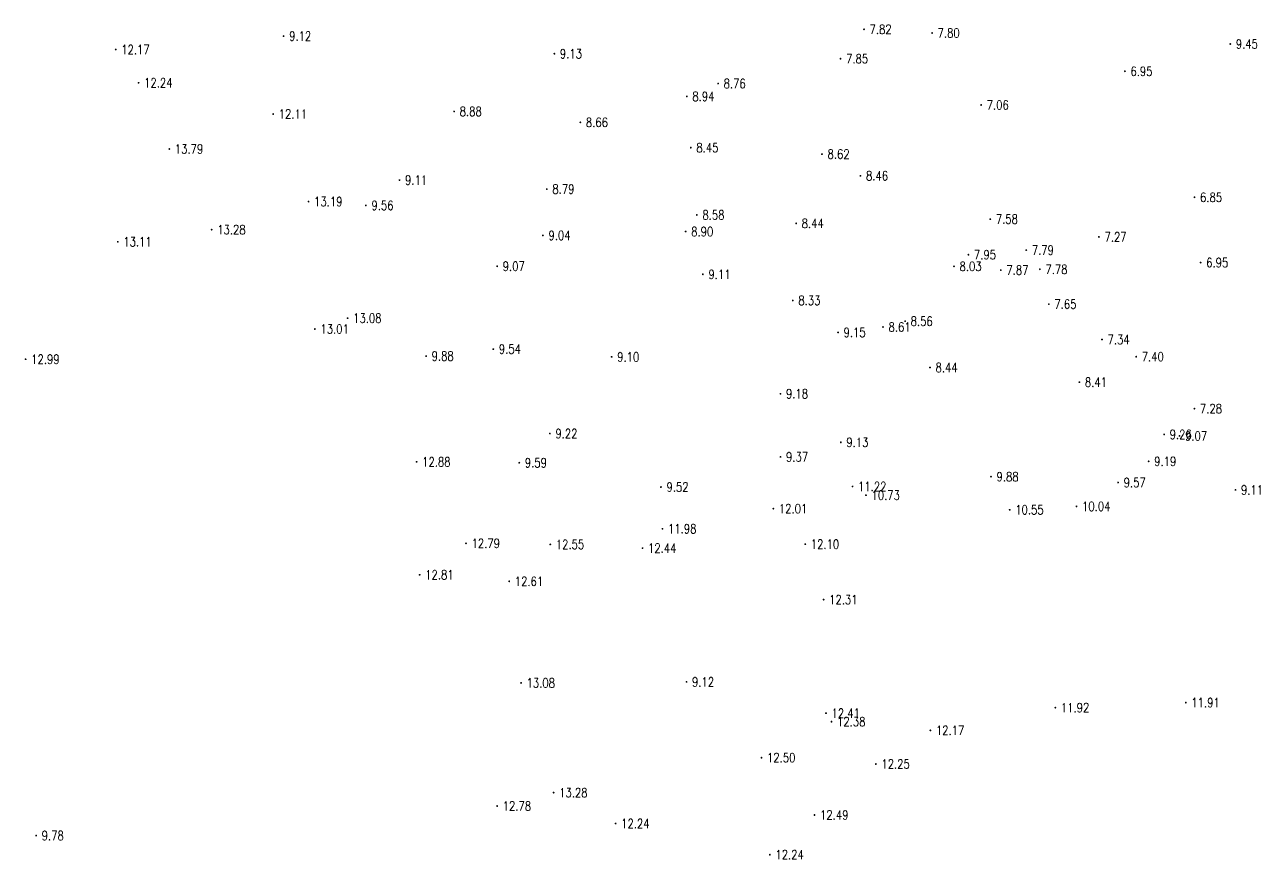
# Model space of a CAD drawing. Extents: x 476861 to 479475, y 2367369 to 2370541.
# Drawn here: x 477701 to 477835.2, y 2369420 to 2369510.6 of the extents above; entities that cross this region are included whole.
import ezdxf
from ezdxf.enums import TextEntityAlignment as Align

# ---------------------------------------------------------------- set-up
doc = ezdxf.new("R2010")
doc.units = 0
doc.header["$LTSCALE"] = 0.5
doc.layers.get('0').update_dxf_attribs({"linetype": 'CONTINUOUS'})
doc.layers.add('GCD', color=1, linetype='CONTINUOUS')
doc.styles.add('HZ', font='rs.shx', dxfattribs={"width": 0.8, "bigfont": 'hztxt.shx'})

# ---------------------------------------------------------------- blocks, each defined once
blk = doc.blocks.new('GC200')
at = {"linetype": 'Continuous', "const_width": 0.2, "flags": 128}
blk.add_lwpolyline([(-0.1, 0, 1), (0.1, 0, 1)], format="xyb", close=True, dxfattribs=at)

msp = doc.modelspace()

# ---------------------------------------------------------------- block references
at = {"layer": 'GCD', "linetype": 'Continuous'}
ref = msp.add_blockref('GC200', (477729.148, 2369509.363, 9.12), dxfattribs=dict(at, xscale=0.5, yscale=0.5, zscale=0.5))
ref.add_attrib('height', '9.12', dxfattribs={"linetype": 'Continuous', "height": 1, "style": 'HZ', "width": 0.8}).set_placement((477729.748, 2369509.363, 9.12), align=Align.MIDDLE_LEFT)
ref = msp.add_blockref('GC200', (477792.153, 2369510.095, 7.817), dxfattribs=dict(at, xscale=0.5, yscale=0.5, zscale=0.5))
ref.add_attrib('height', '7.82', dxfattribs={"linetype": 'Continuous', "height": 1, "style": 'HZ', "width": 0.8}).set_placement((477792.753, 2369510.095, 7.817), align=Align.MIDDLE_LEFT)
ref = msp.add_blockref('GC200', (477799.536, 2369509.698, 7.8), dxfattribs=dict(at, xscale=0.5, yscale=0.5, zscale=0.5))
ref.add_attrib('height', '7.80', dxfattribs={"linetype": 'Continuous', "height": 1, "style": 'HZ', "width": 0.8}).set_placement((477800.136, 2369509.698, 7.8), align=Align.MIDDLE_LEFT)
ref = msp.add_blockref('GC200', (477710.925, 2369507.901, 12.165), dxfattribs=dict(at, xscale=0.5, yscale=0.5, zscale=0.5))
ref.add_attrib('height', '12.17', dxfattribs={"linetype": 'Continuous', "height": 1, "style": 'HZ', "width": 0.8}).set_placement((477711.525, 2369507.901, 12.165), align=Align.MIDDLE_LEFT)
ref = msp.add_blockref('GC200', (477831.903, 2369508.503, 9.453), dxfattribs=dict(at, xscale=0.5, yscale=0.5, zscale=0.5))
ref.add_attrib('height', '9.45', dxfattribs={"linetype": 'Continuous', "height": 1, "style": 'HZ', "width": 0.8}).set_placement((477832.503, 2369508.503, 9.453), align=Align.MIDDLE_LEFT)
ref = msp.add_blockref('GC200', (477758.537, 2369507.447, 9.131), dxfattribs=dict(at, xscale=0.5, yscale=0.5, zscale=0.5))
ref.add_attrib('height', '9.13', dxfattribs={"linetype": 'Continuous', "height": 1, "style": 'HZ', "width": 0.8}).set_placement((477759.137, 2369507.447, 9.131), align=Align.MIDDLE_LEFT)
ref = msp.add_blockref('GC200', (477789.603, 2369506.91, 7.853), dxfattribs=dict(at, xscale=0.5, yscale=0.5, zscale=0.5))
ref.add_attrib('height', '7.85', dxfattribs={"linetype": 'Continuous', "height": 1, "style": 'HZ', "width": 0.8}).set_placement((477790.203, 2369506.91, 7.853), align=Align.MIDDLE_LEFT)
ref = msp.add_blockref('GC200', (477820.468, 2369505.543, 6.948), dxfattribs=dict(at, xscale=0.5, yscale=0.5, zscale=0.5))
ref.add_attrib('height', '6.95', dxfattribs={"linetype": 'Continuous', "height": 1, "style": 'HZ', "width": 0.8}).set_placement((477821.068, 2369505.543, 6.948), align=Align.MIDDLE_LEFT)
ref = msp.add_blockref('GC200', (477713.408, 2369504.297, 12.244), dxfattribs=dict(at, xscale=0.5, yscale=0.5, zscale=0.5))
ref.add_attrib('height', '12.24', dxfattribs={"linetype": 'Continuous', "height": 1, "style": 'HZ', "width": 0.8}).set_placement((477714.008, 2369504.297, 12.244), align=Align.MIDDLE_LEFT)
ref = msp.add_blockref('GC200', (477776.31, 2369504.209, 8.764), dxfattribs=dict(at, xscale=0.5, yscale=0.5, zscale=0.5))
ref.add_attrib('height', '8.76', dxfattribs={"linetype": 'Continuous', "height": 1, "style": 'HZ', "width": 0.8}).set_placement((477776.91, 2369504.209, 8.764), align=Align.MIDDLE_LEFT)
ref = msp.add_blockref('GC200', (477772.913, 2369502.814, 8.937), dxfattribs=dict(at, xscale=0.5, yscale=0.5, zscale=0.5))
ref.add_attrib('height', '8.94', dxfattribs={"linetype": 'Continuous', "height": 1, "style": 'HZ', "width": 0.8}).set_placement((477773.513, 2369502.814, 8.937), align=Align.MIDDLE_LEFT)
ref = msp.add_blockref('GC200', (477747.656, 2369501.182, 8.88), dxfattribs=dict(at, xscale=0.5, yscale=0.5, zscale=0.5))
ref.add_attrib('height', '8.88', dxfattribs={"linetype": 'Continuous', "height": 1, "style": 'HZ', "width": 0.8}).set_placement((477748.256, 2369501.182, 8.88), align=Align.MIDDLE_LEFT)
ref = msp.add_blockref('GC200', (477804.858, 2369501.887, 7.058), dxfattribs=dict(at, xscale=0.5, yscale=0.5, zscale=0.5))
ref.add_attrib('height', '7.06', dxfattribs={"linetype": 'Continuous', "height": 1, "style": 'HZ', "width": 0.8}).set_placement((477805.458, 2369501.887, 7.058), align=Align.MIDDLE_LEFT)
ref = msp.add_blockref('GC200', (477728.016, 2369500.903, 12.11), dxfattribs=dict(at, xscale=0.5, yscale=0.5, zscale=0.5))
ref.add_attrib('height', '12.11', dxfattribs={"linetype": 'Continuous', "height": 1, "style": 'HZ', "width": 0.8}).set_placement((477728.616, 2369500.903, 12.11), align=Align.MIDDLE_LEFT)
ref = msp.add_blockref('GC200', (477761.358, 2369499.999, 8.663), dxfattribs=dict(at, xscale=0.5, yscale=0.5, zscale=0.5))
ref.add_attrib('height', '8.66', dxfattribs={"linetype": 'Continuous', "height": 1, "style": 'HZ', "width": 0.8}).set_placement((477761.958, 2369499.999, 8.663), align=Align.MIDDLE_LEFT)
ref = msp.add_blockref('GC200', (477716.742, 2369497.114, 13.79), dxfattribs=dict(at, xscale=0.5, yscale=0.5, zscale=0.5))
ref.add_attrib('height', '13.79', dxfattribs={"linetype": 'Continuous', "height": 1, "style": 'HZ', "width": 0.8}).set_placement((477717.342, 2369497.114, 13.79), align=Align.MIDDLE_LEFT)
ref = msp.add_blockref('GC200', (477773.348, 2369497.257, 8.454), dxfattribs=dict(at, xscale=0.5, yscale=0.5, zscale=0.5))
ref.add_attrib('height', '8.45', dxfattribs={"linetype": 'Continuous', "height": 1, "style": 'HZ', "width": 0.8}).set_placement((477773.948, 2369497.257, 8.454), align=Align.MIDDLE_LEFT)
ref = msp.add_blockref('GC200', (477787.586, 2369496.552, 8.624), dxfattribs=dict(at, xscale=0.5, yscale=0.5, zscale=0.5))
ref.add_attrib('height', '8.62', dxfattribs={"linetype": 'Continuous', "height": 1, "style": 'HZ', "width": 0.8}).set_placement((477788.186, 2369496.552, 8.624), align=Align.MIDDLE_LEFT)
ref = msp.add_blockref('GC200', (477741.732, 2369493.736, 9.11), dxfattribs=dict(at, xscale=0.5, yscale=0.5, zscale=0.5))
ref.add_attrib('height', '9.11', dxfattribs={"linetype": 'Continuous', "height": 1, "style": 'HZ', "width": 0.8}).set_placement((477742.332, 2369493.736, 9.11), align=Align.MIDDLE_LEFT)
ref = msp.add_blockref('GC200', (477791.761, 2369494.198, 8.459), dxfattribs=dict(at, xscale=0.5, yscale=0.5, zscale=0.5))
ref.add_attrib('height', '8.46', dxfattribs={"linetype": 'Continuous', "height": 1, "style": 'HZ', "width": 0.8}).set_placement((477792.361, 2369494.198, 8.459), align=Align.MIDDLE_LEFT)
ref = msp.add_blockref('GC200', (477757.715, 2369492.753, 8.79), dxfattribs=dict(at, xscale=0.5, yscale=0.5, zscale=0.5))
ref.add_attrib('height', '8.79', dxfattribs={"linetype": 'Continuous', "height": 1, "style": 'HZ', "width": 0.8}).set_placement((477758.315, 2369492.753, 8.79), align=Align.MIDDLE_LEFT)
ref = msp.add_blockref('GC200', (477828.019, 2369491.87, 6.851), dxfattribs=dict(at, xscale=0.5, yscale=0.5, zscale=0.5))
ref.add_attrib('height', '6.85', dxfattribs={"linetype": 'Continuous', "height": 1, "style": 'HZ', "width": 0.8}).set_placement((477828.619, 2369491.87, 6.851), align=Align.MIDDLE_LEFT)
ref = msp.add_blockref('GC200', (477731.858, 2369491.401, 13.19), dxfattribs=dict(at, xscale=0.5, yscale=0.5, zscale=0.5))
ref.add_attrib('height', '13.19', dxfattribs={"linetype": 'Continuous', "height": 1, "style": 'HZ', "width": 0.8}).set_placement((477732.458, 2369491.401, 13.19), align=Align.MIDDLE_LEFT)
ref = msp.add_blockref('GC200', (477738.082, 2369490.989, 9.56), dxfattribs=dict(at, xscale=0.5, yscale=0.5, zscale=0.5))
ref.add_attrib('height', '9.56', dxfattribs={"linetype": 'Continuous', "height": 1, "style": 'HZ', "width": 0.8}).set_placement((477738.682, 2369490.989, 9.56), align=Align.MIDDLE_LEFT)
ref = msp.add_blockref('GC200', (477774.008, 2369489.955, 8.58), dxfattribs=dict(at, xscale=0.5, yscale=0.5, zscale=0.5))
ref.add_attrib('height', '8.58', dxfattribs={"linetype": 'Continuous', "height": 1, "style": 'HZ', "width": 0.8}).set_placement((477774.608, 2369489.955, 8.58), align=Align.MIDDLE_LEFT)
ref = msp.add_blockref('GC200', (477784.782, 2369489.038, 8.44), dxfattribs=dict(at, xscale=0.5, yscale=0.5, zscale=0.5))
ref.add_attrib('height', '8.44', dxfattribs={"linetype": 'Continuous', "height": 1, "style": 'HZ', "width": 0.8}).set_placement((477785.382, 2369489.038, 8.44), align=Align.MIDDLE_LEFT)
ref = msp.add_blockref('GC200', (477805.853, 2369489.502, 7.575), dxfattribs=dict(at, xscale=0.5, yscale=0.5, zscale=0.5))
ref.add_attrib('height', '7.58', dxfattribs={"linetype": 'Continuous', "height": 1, "style": 'HZ', "width": 0.8}).set_placement((477806.453, 2369489.502, 7.575), align=Align.MIDDLE_LEFT)
ref = msp.add_blockref('GC200', (477721.344, 2369488.357, 13.28), dxfattribs=dict(at, xscale=0.5, yscale=0.5, zscale=0.5))
ref.add_attrib('height', '13.28', dxfattribs={"linetype": 'Continuous', "height": 1, "style": 'HZ', "width": 0.8}).set_placement((477721.944, 2369488.357, 13.28), align=Align.MIDDLE_LEFT)
ref = msp.add_blockref('GC200', (477757.297, 2369487.733, 9.04), dxfattribs=dict(at, xscale=0.5, yscale=0.5, zscale=0.5))
ref.add_attrib('height', '9.04', dxfattribs={"linetype": 'Continuous', "height": 1, "style": 'HZ', "width": 0.8}).set_placement((477757.897, 2369487.733, 9.04), align=Align.MIDDLE_LEFT)
ref = msp.add_blockref('GC200', (477772.788, 2369488.148, 8.901), dxfattribs=dict(at, xscale=0.5, yscale=0.5, zscale=0.5))
ref.add_attrib('height', '8.90', dxfattribs={"linetype": 'Continuous', "height": 1, "style": 'HZ', "width": 0.8}).set_placement((477773.388, 2369488.148, 8.901), align=Align.MIDDLE_LEFT)
ref = msp.add_blockref('GC200', (477711.149, 2369487.044, 13.11), dxfattribs=dict(at, xscale=0.5, yscale=0.5, zscale=0.5))
ref.add_attrib('height', '13.11', dxfattribs={"linetype": 'Continuous', "height": 1, "style": 'HZ', "width": 0.8}).set_placement((477711.749, 2369487.044, 13.11), align=Align.MIDDLE_LEFT)
ref = msp.add_blockref('GC200', (477817.65, 2369487.568, 7.267), dxfattribs=dict(at, xscale=0.5, yscale=0.5, zscale=0.5))
ref.add_attrib('height', '7.27', dxfattribs={"linetype": 'Continuous', "height": 1, "style": 'HZ', "width": 0.8}).set_placement((477818.25, 2369487.568, 7.267), align=Align.MIDDLE_LEFT)
ref = msp.add_blockref('GC200', (477803.479, 2369485.641, 7.948), dxfattribs=dict(at, xscale=0.5, yscale=0.5, zscale=0.5))
ref.add_attrib('height', '7.95', dxfattribs={"linetype": 'Continuous', "height": 1, "style": 'HZ', "width": 0.8}).set_placement((477804.079, 2369485.641, 7.948), align=Align.MIDDLE_LEFT)
ref = msp.add_blockref('GC200', (477809.76, 2369486.14, 7.79), dxfattribs=dict(at, xscale=0.5, yscale=0.5, zscale=0.5))
ref.add_attrib('height', '7.79', dxfattribs={"linetype": 'Continuous', "height": 1, "style": 'HZ', "width": 0.8}).set_placement((477810.36, 2369486.14, 7.79), align=Align.MIDDLE_LEFT)
ref = msp.add_blockref('GC200', (477752.333, 2369484.386, 9.07), dxfattribs=dict(at, xscale=0.5, yscale=0.5, zscale=0.5))
ref.add_attrib('height', '9.07', dxfattribs={"linetype": 'Continuous', "height": 1, "style": 'HZ', "width": 0.8}).set_placement((477752.933, 2369484.386, 9.07), align=Align.MIDDLE_LEFT)
ref = msp.add_blockref('GC200', (477801.918, 2369484.375, 8.028), dxfattribs=dict(at, xscale=0.5, yscale=0.5, zscale=0.5))
ref.add_attrib('height', '8.03', dxfattribs={"linetype": 'Continuous', "height": 1, "style": 'HZ', "width": 0.8}).set_placement((477802.518, 2369484.375, 8.028), align=Align.MIDDLE_LEFT)
ref = msp.add_blockref('GC200', (477806.997, 2369483.963, 7.872), dxfattribs=dict(at, xscale=0.5, yscale=0.5, zscale=0.5))
ref.add_attrib('height', '7.87', dxfattribs={"linetype": 'Continuous', "height": 1, "style": 'HZ', "width": 0.8}).set_placement((477807.597, 2369483.963, 7.872), align=Align.MIDDLE_LEFT)
ref = msp.add_blockref('GC200', (477811.241, 2369484.058, 7.778), dxfattribs=dict(at, xscale=0.5, yscale=0.5, zscale=0.5))
ref.add_attrib('height', '7.78', dxfattribs={"linetype": 'Continuous', "height": 1, "style": 'HZ', "width": 0.8}).set_placement((477811.841, 2369484.058, 7.778), align=Align.MIDDLE_LEFT)
ref = msp.add_blockref('GC200', (477828.686, 2369484.783, 6.945), dxfattribs=dict(at, xscale=0.5, yscale=0.5, zscale=0.5))
ref.add_attrib('height', '6.95', dxfattribs={"linetype": 'Continuous', "height": 1, "style": 'HZ', "width": 0.8}).set_placement((477829.286, 2369484.783, 6.945), align=Align.MIDDLE_LEFT)
ref = msp.add_blockref('GC200', (477774.658, 2369483.511, 9.11), dxfattribs=dict(at, xscale=0.5, yscale=0.5, zscale=0.5))
ref.add_attrib('height', '9.11', dxfattribs={"linetype": 'Continuous', "height": 1, "style": 'HZ', "width": 0.8}).set_placement((477775.258, 2369483.511, 9.11), align=Align.MIDDLE_LEFT)
ref = msp.add_blockref('GC200', (477784.416, 2369480.671, 8.328), dxfattribs=dict(at, xscale=0.5, yscale=0.5, zscale=0.5))
ref.add_attrib('height', '8.33', dxfattribs={"linetype": 'Continuous', "height": 1, "style": 'HZ', "width": 0.8}).set_placement((477785.016, 2369480.671, 8.328), align=Align.MIDDLE_LEFT)
ref = msp.add_blockref('GC200', (477812.21, 2369480.274, 7.645), dxfattribs=dict(at, xscale=0.5, yscale=0.5, zscale=0.5))
ref.add_attrib('height', '7.65', dxfattribs={"linetype": 'Continuous', "height": 1, "style": 'HZ', "width": 0.8}).set_placement((477812.81, 2369480.274, 7.645), align=Align.MIDDLE_LEFT)
ref = msp.add_blockref('GC200', (477736.094, 2369478.753, 13.08), dxfattribs=dict(at, xscale=0.5, yscale=0.5, zscale=0.5))
ref.add_attrib('height', '13.08', dxfattribs={"linetype": 'Continuous', "height": 1, "style": 'HZ', "width": 0.8}).set_placement((477736.694, 2369478.753, 13.08), align=Align.MIDDLE_LEFT)
ref = msp.add_blockref('GC200', (477796.607, 2369478.422, 8.564), dxfattribs=dict(at, xscale=0.5, yscale=0.5, zscale=0.5))
ref.add_attrib('height', '8.56', dxfattribs={"linetype": 'Continuous', "height": 1, "style": 'HZ', "width": 0.8}).set_placement((477797.207, 2369478.422, 8.564), align=Align.MIDDLE_LEFT)
ref = msp.add_blockref('GC200', (477732.547, 2369477.575, 13.01), dxfattribs=dict(at, xscale=0.5, yscale=0.5, zscale=0.5))
ref.add_attrib('height', '13.01', dxfattribs={"linetype": 'Continuous', "height": 1, "style": 'HZ', "width": 0.8}).set_placement((477733.147, 2369477.575, 13.01), align=Align.MIDDLE_LEFT)
ref = msp.add_blockref('GC200', (477789.33, 2369477.208, 9.146), dxfattribs=dict(at, xscale=0.5, yscale=0.5, zscale=0.5))
ref.add_attrib('height', '9.15', dxfattribs={"linetype": 'Continuous', "height": 1, "style": 'HZ', "width": 0.8}).set_placement((477789.93, 2369477.208, 9.146), align=Align.MIDDLE_LEFT)
ref = msp.add_blockref('GC200', (477794.208, 2369477.797, 8.607), dxfattribs=dict(at, xscale=0.5, yscale=0.5, zscale=0.5))
ref.add_attrib('height', '8.61', dxfattribs={"linetype": 'Continuous', "height": 1, "style": 'HZ', "width": 0.8}).set_placement((477794.808, 2369477.797, 8.607), align=Align.MIDDLE_LEFT)
ref = msp.add_blockref('GC200', (477817.982, 2369476.436, 7.341), dxfattribs=dict(at, xscale=0.5, yscale=0.5, zscale=0.5))
ref.add_attrib('height', '7.34', dxfattribs={"linetype": 'Continuous', "height": 1, "style": 'HZ', "width": 0.8}).set_placement((477818.582, 2369476.436, 7.341), align=Align.MIDDLE_LEFT)
ref = msp.add_blockref('GC200', (477701.147, 2369474.295, 12.99), dxfattribs=dict(at, xscale=0.5, yscale=0.5, zscale=0.5))
ref.add_attrib('height', '12.99', dxfattribs={"linetype": 'Continuous', "height": 1, "style": 'HZ', "width": 0.8}).set_placement((477701.747, 2369474.295, 12.99), align=Align.MIDDLE_LEFT)
ref = msp.add_blockref('GC200', (477744.613, 2369474.641, 9.88), dxfattribs=dict(at, xscale=0.5, yscale=0.5, zscale=0.5))
ref.add_attrib('height', '9.88', dxfattribs={"linetype": 'Continuous', "height": 1, "style": 'HZ', "width": 0.8}).set_placement((477745.213, 2369474.641, 9.88), align=Align.MIDDLE_LEFT)
ref = msp.add_blockref('GC200', (477751.91, 2369475.397, 9.54), dxfattribs=dict(at, xscale=0.5, yscale=0.5, zscale=0.5))
ref.add_attrib('height', '9.54', dxfattribs={"linetype": 'Continuous', "height": 1, "style": 'HZ', "width": 0.8}).set_placement((477752.51, 2369475.397, 9.54), align=Align.MIDDLE_LEFT)
ref = msp.add_blockref('GC200', (477764.754, 2369474.551, 9.1), dxfattribs=dict(at, xscale=0.5, yscale=0.5, zscale=0.5))
ref.add_attrib('height', '9.10', dxfattribs={"linetype": 'Continuous', "height": 1, "style": 'HZ', "width": 0.8}).set_placement((477765.354, 2369474.551, 9.1), align=Align.MIDDLE_LEFT)
ref = msp.add_blockref('GC200', (477821.693, 2369474.572, 7.403), dxfattribs=dict(at, xscale=0.5, yscale=0.5, zscale=0.5))
ref.add_attrib('height', '7.40', dxfattribs={"linetype": 'Continuous', "height": 1, "style": 'HZ', "width": 0.8}).set_placement((477822.293, 2369474.572, 7.403), align=Align.MIDDLE_LEFT)
ref = msp.add_blockref('GC200', (477799.312, 2369473.4, 8.44), dxfattribs=dict(at, xscale=0.5, yscale=0.5, zscale=0.5))
ref.add_attrib('height', '8.44', dxfattribs={"linetype": 'Continuous', "height": 1, "style": 'HZ', "width": 0.8}).set_placement((477799.912, 2369473.4, 8.44), align=Align.MIDDLE_LEFT)
ref = msp.add_blockref('GC200', (477815.525, 2369471.807, 8.407), dxfattribs=dict(at, xscale=0.5, yscale=0.5, zscale=0.5))
ref.add_attrib('height', '8.41', dxfattribs={"linetype": 'Continuous', "height": 1, "style": 'HZ', "width": 0.8}).set_placement((477816.125, 2369471.807, 8.407), align=Align.MIDDLE_LEFT)
ref = msp.add_blockref('GC200', (477783.075, 2369470.55, 9.18), dxfattribs=dict(at, xscale=0.5, yscale=0.5, zscale=0.5))
ref.add_attrib('height', '9.18', dxfattribs={"linetype": 'Continuous', "height": 1, "style": 'HZ', "width": 0.8}).set_placement((477783.675, 2369470.55, 9.18), align=Align.MIDDLE_LEFT)
ref = msp.add_blockref('GC200', (477828.01, 2369468.935, 7.277), dxfattribs=dict(at, xscale=0.5, yscale=0.5, zscale=0.5))
ref.add_attrib('height', '7.28', dxfattribs={"linetype": 'Continuous', "height": 1, "style": 'HZ', "width": 0.8}).set_placement((477828.61, 2369468.935, 7.277), align=Align.MIDDLE_LEFT)
ref = msp.add_blockref('GC200', (477758.051, 2369466.233, 9.22), dxfattribs=dict(at, xscale=0.5, yscale=0.5, zscale=0.5))
ref.add_attrib('height', '9.22', dxfattribs={"linetype": 'Continuous', "height": 1, "style": 'HZ', "width": 0.8}).set_placement((477758.651, 2369466.233, 9.22), align=Align.MIDDLE_LEFT)
ref = msp.add_blockref('GC200', (477789.63, 2369465.28, 9.129), dxfattribs=dict(at, xscale=0.5, yscale=0.5, zscale=0.5))
ref.add_attrib('height', '9.13', dxfattribs={"linetype": 'Continuous', "height": 1, "style": 'HZ', "width": 0.8}).set_placement((477790.23, 2369465.28, 9.129), align=Align.MIDDLE_LEFT)
ref = msp.add_blockref('GC200', (477824.727, 2369466.138, 9.261), dxfattribs=dict(at, xscale=0.5, yscale=0.5, zscale=0.5))
ref.add_attrib('height', '9.26', dxfattribs={"linetype": 'Continuous', "height": 1, "style": 'HZ', "width": 0.8}).set_placement((477825.327, 2369466.138, 9.261), align=Align.MIDDLE_LEFT)
ref = msp.add_blockref('GC200', (477826.398, 2369465.973, 9.069), dxfattribs=dict(at, xscale=0.5, yscale=0.5, zscale=0.5))
ref.add_attrib('height', '9.07', dxfattribs={"linetype": 'Continuous', "height": 1, "style": 'HZ', "width": 0.8}).set_placement((477826.998, 2369465.973, 9.069), align=Align.MIDDLE_LEFT)
ref = msp.add_blockref('GC200', (477783.084, 2369463.7, 9.37), dxfattribs=dict(at, xscale=0.5, yscale=0.5, zscale=0.5))
ref.add_attrib('height', '9.37', dxfattribs={"linetype": 'Continuous', "height": 1, "style": 'HZ', "width": 0.8}).set_placement((477783.684, 2369463.7, 9.37), align=Align.MIDDLE_LEFT)
ref = msp.add_blockref('GC200', (477743.585, 2369463.159, 12.88), dxfattribs=dict(at, xscale=0.5, yscale=0.5, zscale=0.5))
ref.add_attrib('height', '12.88', dxfattribs={"linetype": 'Continuous', "height": 1, "style": 'HZ', "width": 0.8}).set_placement((477744.185, 2369463.159, 12.88), align=Align.MIDDLE_LEFT)
ref = msp.add_blockref('GC200', (477754.729, 2369463.065, 9.59), dxfattribs=dict(at, xscale=0.5, yscale=0.5, zscale=0.5))
ref.add_attrib('height', '9.59', dxfattribs={"linetype": 'Continuous', "height": 1, "style": 'HZ', "width": 0.8}).set_placement((477755.329, 2369463.065, 9.59), align=Align.MIDDLE_LEFT)
ref = msp.add_blockref('GC200', (477823.046, 2369463.217, 9.191), dxfattribs=dict(at, xscale=0.5, yscale=0.5, zscale=0.5))
ref.add_attrib('height', '9.19', dxfattribs={"linetype": 'Continuous', "height": 1, "style": 'HZ', "width": 0.8}).set_placement((477823.646, 2369463.217, 9.191), align=Align.MIDDLE_LEFT)
ref = msp.add_blockref('GC200', (477805.929, 2369461.55, 9.875), dxfattribs=dict(at, xscale=0.5, yscale=0.5, zscale=0.5))
ref.add_attrib('height', '9.88', dxfattribs={"linetype": 'Continuous', "height": 1, "style": 'HZ', "width": 0.8}).set_placement((477806.529, 2369461.55, 9.875), align=Align.MIDDLE_LEFT)
ref = msp.add_blockref('GC200', (477819.73, 2369460.921, 9.566), dxfattribs=dict(at, xscale=0.5, yscale=0.5, zscale=0.5))
ref.add_attrib('height', '9.57', dxfattribs={"linetype": 'Continuous', "height": 1, "style": 'HZ', "width": 0.8}).set_placement((477820.33, 2369460.921, 9.566), align=Align.MIDDLE_LEFT)
ref = msp.add_blockref('GC200', (477770.107, 2369460.428, 9.52), dxfattribs=dict(at, xscale=0.5, yscale=0.5, zscale=0.5))
ref.add_attrib('height', '9.52', dxfattribs={"linetype": 'Continuous', "height": 1, "style": 'HZ', "width": 0.8}).set_placement((477770.707, 2369460.428, 9.52), align=Align.MIDDLE_LEFT)
ref = msp.add_blockref('GC200', (477790.904, 2369460.491, 11.22), dxfattribs=dict(at, xscale=0.5, yscale=0.5, zscale=0.5))
ref.add_attrib('height', '11.22', dxfattribs={"linetype": 'Continuous', "height": 1, "style": 'HZ', "width": 0.8}).set_placement((477791.504, 2369460.491, 11.22), align=Align.MIDDLE_LEFT)
ref = msp.add_blockref('GC200', (477792.36, 2369459.539, 10.727), dxfattribs=dict(at, xscale=0.5, yscale=0.5, zscale=0.5))
ref.add_attrib('height', '10.73', dxfattribs={"linetype": 'Continuous', "height": 1, "style": 'HZ', "width": 0.8}).set_placement((477792.96, 2369459.539, 10.727), align=Align.MIDDLE_LEFT)
ref = msp.add_blockref('GC200', (477832.47, 2369460.121, 9.11), dxfattribs=dict(at, xscale=0.5, yscale=0.5, zscale=0.5))
ref.add_attrib('height', '9.11', dxfattribs={"linetype": 'Continuous', "height": 1, "style": 'HZ', "width": 0.8}).set_placement((477833.07, 2369460.121, 9.11), align=Align.MIDDLE_LEFT)
ref = msp.add_blockref('GC200', (477815.216, 2369458.327, 10.035), dxfattribs=dict(at, xscale=0.5, yscale=0.5, zscale=0.5))
ref.add_attrib('height', '10.04', dxfattribs={"linetype": 'Continuous', "height": 1, "style": 'HZ', "width": 0.8}).set_placement((477815.816, 2369458.327, 10.035), align=Align.MIDDLE_LEFT)
ref = msp.add_blockref('GC200', (477782.304, 2369458.08, 12.01), dxfattribs=dict(at, xscale=0.5, yscale=0.5, zscale=0.5))
ref.add_attrib('height', '12.01', dxfattribs={"linetype": 'Continuous', "height": 1, "style": 'HZ', "width": 0.8}).set_placement((477782.904, 2369458.08, 12.01), align=Align.MIDDLE_LEFT)
ref = msp.add_blockref('GC200', (477807.96, 2369457.962, 10.55), dxfattribs=dict(at, xscale=0.5, yscale=0.5, zscale=0.5))
ref.add_attrib('height', '10.55', dxfattribs={"linetype": 'Continuous', "height": 1, "style": 'HZ', "width": 0.8}).set_placement((477808.56, 2369457.962, 10.55), align=Align.MIDDLE_LEFT)
ref = msp.add_blockref('GC200', (477770.27, 2369455.902, 11.98), dxfattribs=dict(at, xscale=0.5, yscale=0.5, zscale=0.5))
ref.add_attrib('height', '11.98', dxfattribs={"linetype": 'Continuous', "height": 1, "style": 'HZ', "width": 0.8}).set_placement((477770.87, 2369455.902, 11.98), align=Align.MIDDLE_LEFT)
ref = msp.add_blockref('GC200', (477748.949, 2369454.317, 12.79), dxfattribs=dict(at, xscale=0.5, yscale=0.5, zscale=0.5))
ref.add_attrib('height', '12.79', dxfattribs={"linetype": 'Continuous', "height": 1, "style": 'HZ', "width": 0.8}).set_placement((477749.549, 2369454.317, 12.79), align=Align.MIDDLE_LEFT)
ref = msp.add_blockref('GC200', (477758.095, 2369454.204, 12.55), dxfattribs=dict(at, xscale=0.5, yscale=0.5, zscale=0.5))
ref.add_attrib('height', '12.55', dxfattribs={"linetype": 'Continuous', "height": 1, "style": 'HZ', "width": 0.8}).set_placement((477758.695, 2369454.204, 12.55), align=Align.MIDDLE_LEFT)
ref = msp.add_blockref('GC200', (477785.77, 2369454.229, 12.099), dxfattribs=dict(at, xscale=0.5, yscale=0.5, zscale=0.5))
ref.add_attrib('height', '12.10', dxfattribs={"linetype": 'Continuous', "height": 1, "style": 'HZ', "width": 0.8}).set_placement((477786.37, 2369454.229, 12.099), align=Align.MIDDLE_LEFT)
ref = msp.add_blockref('GC200', (477768.107, 2369453.797, 12.44), dxfattribs=dict(at, xscale=0.5, yscale=0.5, zscale=0.5))
ref.add_attrib('height', '12.44', dxfattribs={"linetype": 'Continuous', "height": 1, "style": 'HZ', "width": 0.8}).set_placement((477768.707, 2369453.797, 12.44), align=Align.MIDDLE_LEFT)
ref = msp.add_blockref('GC200', (477743.915, 2369450.909, 12.81), dxfattribs=dict(at, xscale=0.5, yscale=0.5, zscale=0.5))
ref.add_attrib('height', '12.81', dxfattribs={"linetype": 'Continuous', "height": 1, "style": 'HZ', "width": 0.8}).set_placement((477744.515, 2369450.909, 12.81), align=Align.MIDDLE_LEFT)
ref = msp.add_blockref('GC200', (477753.64, 2369450.197, 12.61), dxfattribs=dict(at, xscale=0.5, yscale=0.5, zscale=0.5))
ref.add_attrib('height', '12.61', dxfattribs={"linetype": 'Continuous', "height": 1, "style": 'HZ', "width": 0.8}).set_placement((477754.24, 2369450.197, 12.61), align=Align.MIDDLE_LEFT)
ref = msp.add_blockref('GC200', (477787.763, 2369448.213, 12.305), dxfattribs=dict(at, xscale=0.5, yscale=0.5, zscale=0.5))
ref.add_attrib('height', '12.31', dxfattribs={"linetype": 'Continuous', "height": 1, "style": 'HZ', "width": 0.8}).set_placement((477788.363, 2369448.213, 12.305), align=Align.MIDDLE_LEFT)
ref = msp.add_blockref('GC200', (477754.921, 2369439.172, 13.08), dxfattribs=dict(at, xscale=0.5, yscale=0.5, zscale=0.5))
ref.add_attrib('height', '13.08', dxfattribs={"linetype": 'Continuous', "height": 1, "style": 'HZ', "width": 0.8}).set_placement((477755.521, 2369439.172, 13.08), align=Align.MIDDLE_LEFT)
ref = msp.add_blockref('GC200', (477772.882, 2369439.288, 9.12), dxfattribs=dict(at, xscale=0.5, yscale=0.5, zscale=0.5))
ref.add_attrib('height', '9.12', dxfattribs={"linetype": 'Continuous', "height": 1, "style": 'HZ', "width": 0.8}).set_placement((477773.482, 2369439.288, 9.12), align=Align.MIDDLE_LEFT)
ref = msp.add_blockref('GC200', (477827.084, 2369437.038, 11.908), dxfattribs=dict(at, xscale=0.5, yscale=0.5, zscale=0.5))
ref.add_attrib('height', '11.91', dxfattribs={"linetype": 'Continuous', "height": 1, "style": 'HZ', "width": 0.8}).set_placement((477827.684, 2369437.038, 11.908), align=Align.MIDDLE_LEFT)
ref = msp.add_blockref('GC200', (477788.02, 2369435.89, 12.409), dxfattribs=dict(at, xscale=0.5, yscale=0.5, zscale=0.5))
ref.add_attrib('height', '12.41', dxfattribs={"linetype": 'Continuous', "height": 1, "style": 'HZ', "width": 0.8}).set_placement((477788.62, 2369435.89, 12.409), align=Align.MIDDLE_LEFT)
ref = msp.add_blockref('GC200', (477812.914, 2369436.486, 11.919), dxfattribs=dict(at, xscale=0.5, yscale=0.5, zscale=0.5))
ref.add_attrib('height', '11.92', dxfattribs={"linetype": 'Continuous', "height": 1, "style": 'HZ', "width": 0.8}).set_placement((477813.514, 2369436.486, 11.919), align=Align.MIDDLE_LEFT)
ref = msp.add_blockref('GC200', (477788.622, 2369434.97, 12.384), dxfattribs=dict(at, xscale=0.5, yscale=0.5, zscale=0.5))
ref.add_attrib('height', '12.38', dxfattribs={"linetype": 'Continuous', "height": 1, "style": 'HZ', "width": 0.8}).set_placement((477789.222, 2369434.97, 12.384), align=Align.MIDDLE_LEFT)
ref = msp.add_blockref('GC200', (477799.351, 2369434.025, 12.171), dxfattribs=dict(at, xscale=0.5, yscale=0.5, zscale=0.5))
ref.add_attrib('height', '12.17', dxfattribs={"linetype": 'Continuous', "height": 1, "style": 'HZ', "width": 0.8}).set_placement((477799.951, 2369434.025, 12.171), align=Align.MIDDLE_LEFT)
ref = msp.add_blockref('GC200', (477781.015, 2369431.062, 12.5), dxfattribs=dict(at, xscale=0.5, yscale=0.5, zscale=0.5))
ref.add_attrib('height', '12.50', dxfattribs={"linetype": 'Continuous', "height": 1, "style": 'HZ', "width": 0.8}).set_placement((477781.615, 2369431.062, 12.5), align=Align.MIDDLE_LEFT)
ref = msp.add_blockref('GC200', (477793.439, 2369430.374, 12.252), dxfattribs=dict(at, xscale=0.5, yscale=0.5, zscale=0.5))
ref.add_attrib('height', '12.25', dxfattribs={"linetype": 'Continuous', "height": 1, "style": 'HZ', "width": 0.8}).set_placement((477794.039, 2369430.374, 12.252), align=Align.MIDDLE_LEFT)
ref = msp.add_blockref('GC200', (477758.456, 2369427.269, 13.275), dxfattribs=dict(at, xscale=0.5, yscale=0.5, zscale=0.5))
ref.add_attrib('height', '13.28', dxfattribs={"linetype": 'Continuous', "height": 1, "style": 'HZ', "width": 0.8}).set_placement((477759.056, 2369427.269, 13.275), align=Align.MIDDLE_LEFT)
ref = msp.add_blockref('GC200', (477752.325, 2369425.817, 12.78), dxfattribs=dict(at, xscale=0.5, yscale=0.5, zscale=0.5))
ref.add_attrib('height', '12.78', dxfattribs={"linetype": 'Continuous', "height": 1, "style": 'HZ', "width": 0.8}).set_placement((477752.925, 2369425.817, 12.78), align=Align.MIDDLE_LEFT)
ref = msp.add_blockref('GC200', (477786.774, 2369424.843, 12.492), dxfattribs=dict(at, xscale=0.5, yscale=0.5, zscale=0.5))
ref.add_attrib('height', '12.49', dxfattribs={"linetype": 'Continuous', "height": 1, "style": 'HZ', "width": 0.8}).set_placement((477787.374, 2369424.843, 12.492), align=Align.MIDDLE_LEFT)
ref = msp.add_blockref('GC200', (477765.184, 2369423.915, 12.241), dxfattribs=dict(at, xscale=0.5, yscale=0.5, zscale=0.5))
ref.add_attrib('height', '12.24', dxfattribs={"linetype": 'Continuous', "height": 1, "style": 'HZ', "width": 0.8}).set_placement((477765.784, 2369423.915, 12.241), align=Align.MIDDLE_LEFT)
ref = msp.add_blockref('GC200', (477702.288, 2369422.61, 9.78), dxfattribs=dict(at, xscale=0.5, yscale=0.5, zscale=0.5))
ref.add_attrib('height', '9.78', dxfattribs={"linetype": 'Continuous', "height": 1, "style": 'HZ', "width": 0.8}).set_placement((477702.888, 2369422.61, 9.78), align=Align.MIDDLE_LEFT)
ref = msp.add_blockref('GC200', (477781.933, 2369420.537, 12.237), dxfattribs=dict(at, xscale=0.5, yscale=0.5, zscale=0.5))
ref.add_attrib('height', '12.24', dxfattribs={"linetype": 'Continuous', "height": 1, "style": 'HZ', "width": 0.8}).set_placement((477782.533, 2369420.537, 12.237), align=Align.MIDDLE_LEFT)

doc.saveas('drawing.dxf')
